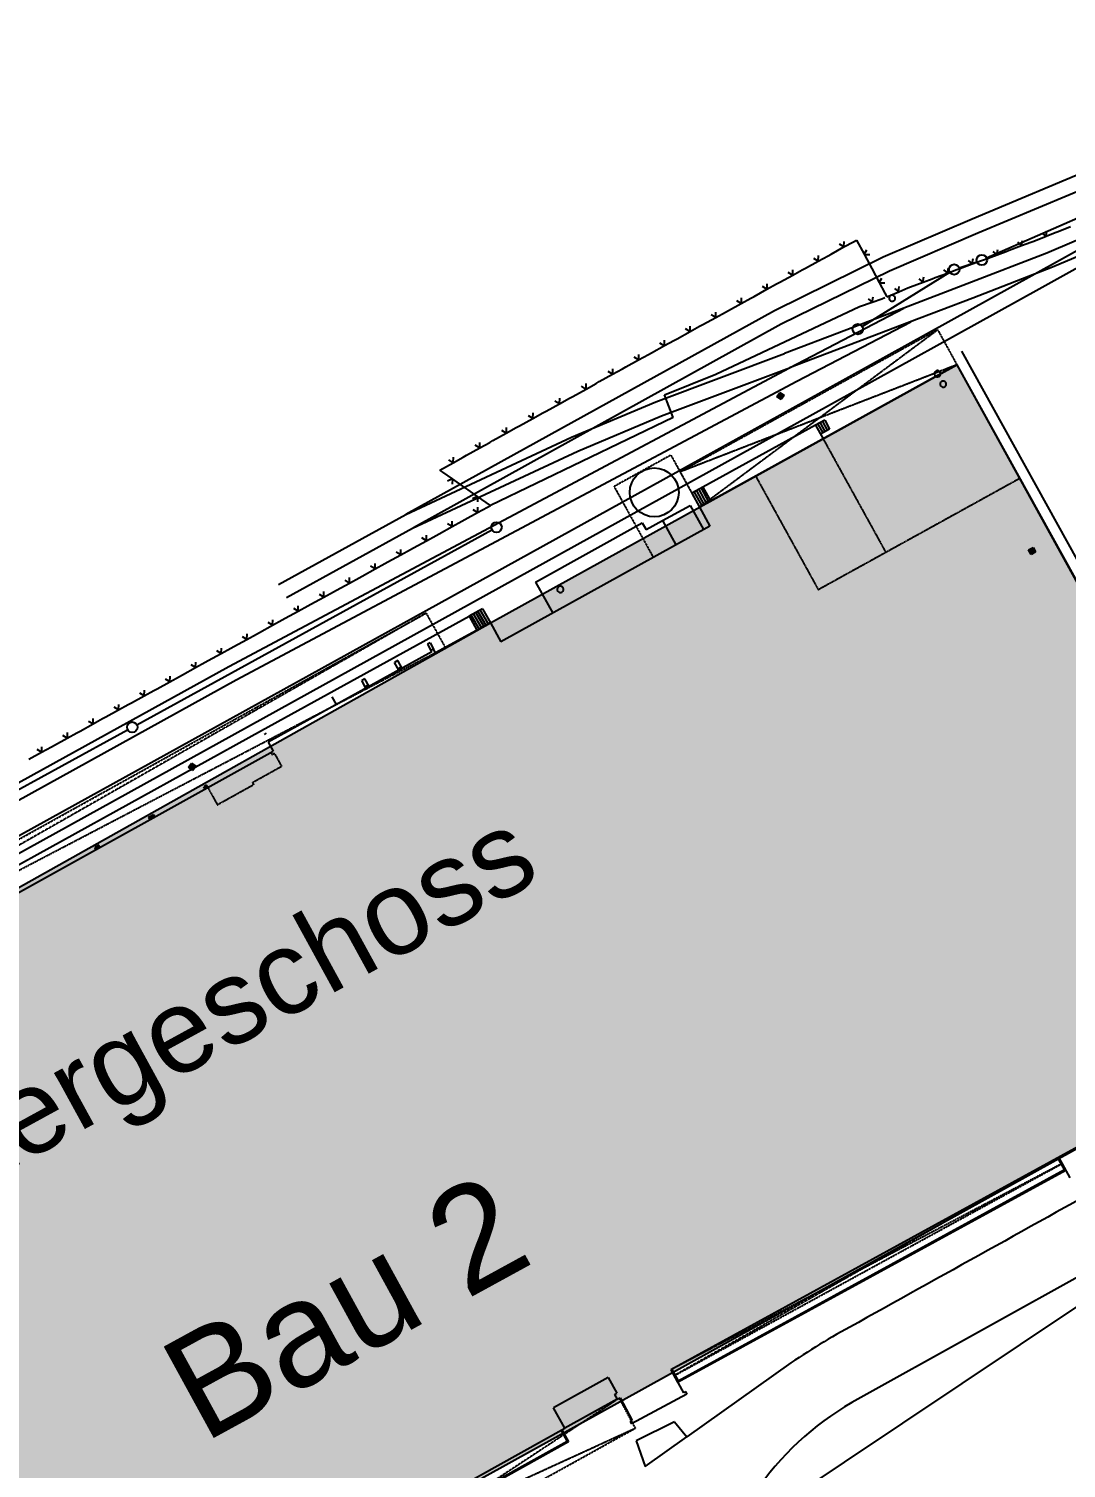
# Model space of a CAD drawing. Header units: millimetres. Extents: x 10546 to 220412, y -33380 to 110888.
# Drawn here: x 141692 to 151647, y -9507 to 4308 of the extents above; entities that cross this region are included whole.
import ezdxf

# ---------------------------------------------------------------- set-up
doc = ezdxf.new("R2010")
doc.units = ezdxf.units.MM
doc.linetypes.add('DASHED', pattern=[0.75, 0.5, -0.25])
doc.linetypes.add('HIDDEN', pattern=[0.375, 0.25, -0.125])
doc.layers.add('41', color=7, linetype='Continuous')
doc.layers.add('Lageplan', color=7, linetype='Continuous')
doc.layers.add('A0_Grundriß_Versorgungskanal', color=253, linetype='Continuous', lineweight=20)
doc.styles.add('ARIAL', font='arial.ttf')

# ---------------------------------------------------------------- blocks, each defined once
blk = doc.blocks.new('Lageplan 1.UG')
at = {"layer": 'Lageplan'}
blk.add_hatch(color=1, dxfattribs=at).paths.add_polyline_path([(-23321, -12378), (-26262, -7020), (-26030, -6893), (-26487, -6064), (-13755, 1083), (-9279, 3558), (-5834, -2697)])
at = {"layer": '41'}
blk.add_line((-9234, 3690), (-7647, 818), dxfattribs=at)
at = {"layer": 'Lageplan'}
for p, q in [((-8995, 4584), (-3976, 6783)), ((-10188, 3927), (-9346, 4446)), ((-9256, 4489), (-9088, 4548)), ((-11591, 3467), (-10213, 4117)), ((-12085, 3271), (-11591, 3467)), ((-9279, 3558), (-11749, 2193)), ((-9279, 3558), (-7409, 174)), ((-12001, 3053), (-12085, 3271)), ((-11008, 3253), (-10979, 3294)), ((-10967, 3224), (-11008, 3253)), ((-10969, 3287), (-10997, 3245)), ((-10987, 3238), (-10958, 3279)), ((-10979, 3294), (-10938, 3265)), ((-10948, 3272), (-10977, 3231)), ((-10938, 3265), (-10967, 3224)), ((-12001, 3053), (-13755, 2208)), ((-11749, 2193), (-11649, 2011)), ((-17149, 104), (-13741, 1975)), ((-11649, 2011), (-13656, 901)), ((-8592, 1782), (-8548, 1806)), ((-8592, 1782), (-8548, 1806)), ((-8592, 1782), (-8548, 1806)), ((-8548, 1806), (-8524, 1762)), ((-8548, 1806), (-8524, 1762)), ((-8548, 1806), (-8524, 1762)), ((-8568, 1738), (-8592, 1782)), ((-8568, 1738), (-8592, 1782)), ((-8568, 1738), (-8592, 1782)), ((-8542, 1795), (-8586, 1771)), ((-8542, 1795), (-8586, 1771)), ((-8542, 1795), (-8586, 1771)), ((-8580, 1760), (-8536, 1784)), ((-8580, 1760), (-8536, 1784)), ((-8580, 1760), (-8536, 1784)), ((-8530, 1773), (-8574, 1749)), ((-8530, 1773), (-8574, 1749)), ((-8530, 1773), (-8574, 1749)), ((-8524, 1762), (-8568, 1738)), ((-8524, 1762), (-8568, 1738)), ((-8524, 1762), (-8568, 1738)), ((-13755, 1083), (-14282, 793)), ((-13755, 1083), (-13656, 901)), ((-14335, 890), (-14360, 876)), ((-14360, 876), (-14326, 815)), ((-14335, 890), (-14301, 828)), ((-14319, 802), (-15889, -62)), ((-14644, 720), (-14676, 702)), ((-14635, 628), (-14676, 702)), ((-14603, 645), (-14644, 720)), ((-14301, 828), (-14326, 815)), ((-14319, 802), (-14326, 815)), ((-14282, 793), (-14301, 828)), ((-14960, 545), (-14991, 528)), ((-14950, 454), (-14991, 528)), ((-14919, 471), (-14960, 545)), ((-15234, 297), (-15275, 371)), ((-21546, -2310), (-17237, 56)), ((-15906, 23), (-15928, 10)), ((-15889, -62), (-15841, -149)), ((-21424, -3250), (-15841, -149)), ((-16653, -305), (-16625, -264)), ((-16614, -272), (-16643, -313)), ((-16625, -264), (-16584, -293)), ((-16612, -334), (-16653, -305)), ((-16633, -320), (-16604, -279)), ((-16594, -286), (-16623, -327)), ((-16584, -293), (-16612, -334)), ((-16479, -477), (-16507, -492)), ((-16496, -513), (-16507, -492)), ((-16468, -498), (-16479, -477)), ((-16988, -760), (-17036, -787)), ((-17025, -807), (-17036, -787)), ((-16977, -781), (-16988, -760)), ((-17514, -1052), (-17553, -1074)), ((-17542, -1094), (-17553, -1074)), ((-17503, -1072), (-17514, -1052)), ((-5830, -2694), (-12023, -6088)), ((-8192, -4245), (-8301, -4048)), ((-6975, -4560), (-10287, -6402)), ((-11069, -7448), (-8110, -5469)), ((-10872, -6022), (-11871, -6730)), ((-12627, -6162), (-13149, -6451)), ((-12627, -6162), (-12543, -6313)), ((-12023, -6088), (-11904, -6308)), ((-12564, -6325), (-12543, -6313)), ((-12564, -6325), (-12539, -6370)), ((-11871, -6320), (-12401, -6607)), ((-11883, -6297), (-11904, -6308)), ((-11883, -6297), (-11871, -6320)), ((-13040, -6649), (-13149, -6451)), ((-12539, -6370), (-12512, -6356)), ((-12512, -6356), (-12394, -6573)), ((-12414, -6584), (-12394, -6573)), ((-12414, -6584), (-12401, -6607)), ((-11989, -6588), (-12357, -6770)), ((-11989, -6588), (-11871, -6730)), ((-15661, -8102), (-13040, -6649)), ((-12269, -7016), (-11871, -6730)), ((-12357, -6770), (-12269, -7016))]:
    blk.add_line(p, q, dxfattribs=at)
at = {"layer": 'Lageplan', "color": 2}
for p, q in [((-7439, 5667), (-9134, 4956)), ((-7383, 5532), (-9077, 4821)), ((-7588, 4985), (-8416, 4630)), ((-9134, 4956), (-9987, 4591)), ((-7527, 4852), (-8361, 4495)), ((-9077, 4821), (-9926, 4458)), ((-7852, 4805), (-8561, 4413)), ((-9987, 4591), (-11031, 4077)), ((-8416, 4630), (-9179, 4336)), ((-7781, 4678), (-8490, 4285)), ((-9926, 4458), (-10964, 3947)), ((-8361, 4495), (-9127, 4199)), ((-8561, 4413), (-10731, 3209)), ((-8490, 4285), (-10661, 3082)), ((-9179, 4336), (-9788, 4102)), ((-9127, 4199), (-9735, 3966)), ((-11031, 4077), (-14567, 2121)), ((-9788, 4102), (-10935, 3666)), ((-10884, 3530), (-9788, 4102)), ((-10964, 3947), (-14494, 1995)), ((-9735, 3966), (-10884, 3530)), ((-10816, 3400), (-9721, 3972)), ((-10816, 3400), (-9721, 3972)), ((-12168, 3203), (-10935, 3666)), ((-16265, 662), (-10884, 3530)), ((-12113, 3068), (-10886, 3529)), ((-16196, 534), (-10816, 3400)), ((-16196, 534), (-10816, 3400)), ((-10731, 3209), (-18734, -1215)), ((-12976, 2863), (-12168, 3203)), ((-10661, 3082), (-18663, -1343)), ((-12918, 2729), (-12113, 3068)), ((-10635, 2978), (-11716, 2383)), ((-10547, 3026), (-10635, 2978)), ((-10635, 2978), (-10563, 2848)), ((-10613, 2990), (-10566, 2906)), ((-10591, 3002), (-10545, 2918)), ((-10501, 2942), (-10588, 2894)), ((-10569, 3014), (-10523, 2930)), ((-10547, 3026), (-10501, 2942)), ((-14567, 2121), (-12976, 2863)), ((-14503, 1989), (-12918, 2729)), ((-11716, 2383), (-11822, 2325)), ((-11778, 2349), (-11706, 2218)), ((-11756, 2361), (-11684, 2230)), ((-11734, 2373), (-11662, 2242)), ((-11716, 2383), (-11643, 2252)), ((-11822, 2325), (-11749, 2193)), ((-11800, 2337), (-11728, 2206)), ((-11643, 2252), (-11749, 2193)), ((-15788, 1450), (-14567, 2121)), ((-15712, 1325), (-14503, 1989)), ((-13323, 1473), (-12298, 2043)), ((-12298, 2043), (-12262, 1977)), ((-12262, 1977), (-12104, 2063)), ((-13323, 1473), (-13158, 1176)), ((-15951, 47), (-13960, 1145)), ((-13832, 1215), (-13960, 1145)), ((-13960, 1145), (-13887, 1011)), ((-13940, 1152), (-13863, 1021)), ((-13918, 1165), (-13842, 1033)), ((-13897, 1177), (-13820, 1046)), ((-13875, 1190), (-13799, 1058)), ((-13853, 1202), (-13777, 1071)), ((-13832, 1215), (-13755, 1083)), ((-13755, 1083), (-13887, 1011)), ((-18379, -504), (-16265, 662)), ((-18308, -632), (-16196, 534)), ((-18308, -632), (-16196, 534)), ((-18692, -1464), (-15951, 47)), ((-8247, -4166), (-8309, -4053)), ((-8234, -4170), (-8301, -4048)), ((-11959, -6206), (-8234, -4170)), ((-11955, -6193), (-8247, -4166)), ((-12023, -6088), (-11959, -6206)), ((-12015, -6083), (-11955, -6193)), ((-12539, -6370), (-13040, -6649)), ((-13078, -6669), (-13019, -6776)), ((-13069, -6665), (-13005, -6780)), ((-13005, -6780), (-16052, -8469)), ((-13019, -6776), (-16048, -8455))]:
    blk.add_line(p, q, dxfattribs=at)
at = {"layer": 'Lageplan', "color": 1}
for p, q in [((-8424, 4792), (-8416, 4843)), ((-8335, 4828), (-8306, 4839)), ((-8306, 4839), (-8189, 4886)), ((-10363, 4689), (-10406, 4715)), ((-10363, 4689), (-10362, 4741)), ((-10363, 4689), (-10270, 4740)), ((-10270, 4740), (-10241, 4756)), ((-10241, 4756), (-10168, 4619)), ((-8777, 4658), (-8658, 4702)), ((-8657, 4702), (-8695, 4734)), ((-8659, 4701), (-8650, 4752)), ((-8658, 4702), (-8569, 4734)), ((-8569, 4734), (-8540, 4745)), ((-8540, 4745), (-8422, 4792)), ((-8422, 4793), (-8461, 4823)), ((-8422, 4792), (-8335, 4828)), ((-10609, 4554), (-10652, 4579)), ((-10609, 4554), (-10608, 4606)), ((-10609, 4554), (-10516, 4605)), ((-10516, 4605), (-10487, 4621)), ((-10487, 4621), (-10363, 4689)), ((-10169, 4621), (-10142, 4663)), ((-10168, 4619), (-10114, 4517)), ((-10167, 4618), (-10115, 4616)), ((-9132, 4526), (-9123, 4577)), ((-9131, 4526), (-9042, 4559)), ((-9042, 4559), (-9013, 4570)), ((-9013, 4570), (-8894, 4614)), ((-8893, 4614), (-8931, 4646)), ((-8895, 4614), (-8887, 4665)), ((-8894, 4614), (-8805, 4647)), ((-8805, 4647), (-8777, 4658)), ((-10856, 4418), (-10898, 4444)), ((-10855, 4418), (-10854, 4470)), ((-10855, 4418), (-10763, 4469)), ((-10763, 4469), (-10733, 4486)), ((-10733, 4486), (-10609, 4554)), ((-10114, 4517), (-10096, 4484)), ((-10096, 4484), (-10024, 4347)), ((-9487, 4395), (-9368, 4439)), ((-9367, 4439), (-9405, 4471)), ((-9369, 4439), (-9360, 4490)), ((-9368, 4439), (-9279, 4472)), ((-9279, 4472), (-9250, 4482)), ((-9250, 4482), (-9131, 4526)), ((-9130, 4527), (-9168, 4559)), ((-11225, 4215), (-11102, 4283)), ((-11102, 4283), (-11144, 4309)), ((-11102, 4283), (-11009, 4334)), ((-11101, 4283), (-11100, 4335)), ((-11009, 4334), (-10979, 4350)), ((-10979, 4350), (-10855, 4418)), ((-10025, 4349), (-9998, 4391)), ((-10024, 4347), (-9970, 4245)), ((-10023, 4346), (-9971, 4344)), ((-9836, 4261), (-9875, 4291)), ((-9838, 4260), (-9832, 4311)), ((-9837, 4260), (-9751, 4296)), ((-9751, 4296), (-9723, 4307)), ((-9723, 4307), (-9604, 4351)), ((-9603, 4352), (-9642, 4383)), ((-9605, 4351), (-9597, 4402)), ((-9604, 4351), (-9515, 4384)), ((-9515, 4384), (-9487, 4395)), ((-11472, 4080), (-11348, 4148)), ((-11348, 4147), (-11390, 4173)), ((-11348, 4148), (-11255, 4199)), ((-11347, 4148), (-11346, 4200)), ((-11255, 4199), (-11225, 4215)), ((-10213, 4117), (-10091, 4160)), ((-10090, 4160), (-10128, 4193)), ((-10092, 4160), (-10082, 4211)), ((-10091, 4160), (-9999, 4192)), ((-9999, 4192), (-9970, 4203)), ((-9970, 4245), (-9952, 4212)), ((-9952, 4212), (-9837, 4260)), ((-11718, 3944), (-11594, 4012)), ((-11594, 4012), (-11637, 4038)), ((-11594, 4012), (-11593, 4064)), ((-11594, 4012), (-11501, 4063)), ((-11501, 4063), (-11472, 4080)), ((-11964, 3809), (-11840, 3877)), ((-11841, 3877), (-11883, 3903)), ((-11840, 3877), (-11839, 3929)), ((-11840, 3877), (-11748, 3928)), ((-11748, 3928), (-11718, 3944)), ((-12210, 3673), (-12086, 3742)), ((-12087, 3741), (-12129, 3767)), ((-12086, 3742), (-12085, 3794)), ((-12086, 3742), (-11994, 3793)), ((-11994, 3793), (-11964, 3809)), ((-12456, 3538), (-12333, 3606)), ((-12333, 3606), (-12375, 3632)), ((-12333, 3606), (-12240, 3657)), ((-12332, 3606), (-12331, 3658)), ((-12240, 3657), (-12210, 3673)), ((-13755, 1083), (-9279, 3558)), ((-12711, 3397), (-12583, 3468)), ((-12584, 3467), (-12626, 3493)), ((-12583, 3468), (-12487, 3521)), ((-12582, 3468), (-12582, 3520)), ((-12487, 3521), (-12456, 3538)), ((-9279, 3558), (-5834, -2697)), ((-12966, 3255), (-12838, 3326)), ((-12839, 3326), (-12881, 3352)), ((-12838, 3326), (-12742, 3380)), ((-12837, 3327), (-12836, 3379)), ((-12742, 3380), (-12711, 3397)), ((-13221, 3114), (-13093, 3185)), ((-13094, 3185), (-13136, 3210)), ((-13093, 3185), (-12997, 3238)), ((-13092, 3185), (-13091, 3237)), ((-12997, 3238), (-12966, 3255)), ((-13476, 2972), (-13348, 3044)), ((-13349, 3043), (-13391, 3069)), ((-13348, 3044), (-13252, 3097)), ((-13347, 3044), (-13346, 3096)), ((-13252, 3097), (-13221, 3114)), ((-13731, 2831), (-13603, 2902)), ((-13604, 2902), (-13646, 2927)), ((-13603, 2902), (-13507, 2955)), ((-13602, 2903), (-13601, 2955)), ((-13507, 2955), (-13476, 2972)), ((-13859, 2760), (-13901, 2786)), ((-13858, 2761), (-13762, 2814)), ((-13857, 2761), (-13856, 2813)), ((-13762, 2814), (-13731, 2831)), ((-14114, 2619), (-14156, 2645)), ((-14113, 2619), (-14017, 2673)), ((-14112, 2620), (-14111, 2672)), ((-14017, 2673), (-13986, 2690)), ((-13986, 2690), (-13858, 2761)), ((-14241, 2548), (-14113, 2619)), ((-14212, 2528), (-14241, 2548)), ((-14121, 2464), (-14212, 2528)), ((-14121, 2464), (-14168, 2442)), ((-14120, 2463), (-14124, 2414)), ((-13998, 2378), (-14121, 2464)), ((-13969, 2358), (-13998, 2378)), ((-13878, 2294), (-13969, 2358)), ((-13878, 2294), (-13926, 2272)), ((-13877, 2293), (-13881, 2244)), ((-13755, 2208), (-13878, 2294)), ((-14031, 2056), (-14001, 2073)), ((-14001, 2073), (-13878, 2141)), ((-13878, 2141), (-13920, 2166)), ((-13878, 2141), (-13785, 2192)), ((-13877, 2141), (-13876, 2193)), ((-13785, 2192), (-13755, 2208)), ((-14277, 1921), (-14248, 1937)), ((-14248, 1937), (-14124, 2005)), ((-14124, 2005), (-14166, 2031)), ((-14124, 2006), (-14122, 2058)), ((-14124, 2005), (-14031, 2056)), ((-14523, 1786), (-14494, 1802)), ((-14494, 1802), (-14370, 1870)), ((-14370, 1870), (-14413, 1896)), ((-14370, 1870), (-14369, 1922)), ((-14370, 1870), (-14277, 1921)), ((-14769, 1650), (-14740, 1667)), ((-14740, 1667), (-14616, 1735)), ((-14616, 1735), (-14659, 1760)), ((-14616, 1735), (-14615, 1787)), ((-14616, 1735), (-14523, 1786)), ((-15016, 1515), (-14986, 1531)), ((-14986, 1531), (-14862, 1599)), ((-14862, 1599), (-14905, 1625)), ((-14862, 1600), (-14861, 1652)), ((-14862, 1599), (-14769, 1650)), ((-15262, 1380), (-15232, 1396)), ((-15232, 1396), (-15108, 1464)), ((-15109, 1464), (-15151, 1490)), ((-15108, 1464), (-15107, 1516)), ((-15108, 1464), (-15016, 1515)), ((-15601, 1193), (-15508, 1244)), ((-15600, 1194), (-15599, 1246)), ((-15508, 1244), (-15478, 1261)), ((-15478, 1261), (-15354, 1329)), ((-15355, 1329), (-15397, 1354)), ((-15354, 1329), (-15353, 1381)), ((-15354, 1329), (-15262, 1380)), ((-15847, 1058), (-15754, 1109)), ((-15846, 1058), (-15845, 1110)), ((-15754, 1109), (-15724, 1125)), ((-15724, 1125), (-15601, 1193)), ((-15601, 1193), (-15643, 1219)), ((-26487, -6064), (-13755, 1083)), ((-16093, 923), (-16091, 975)), ((-16093, 923), (-16000, 974)), ((-16000, 974), (-15970, 990)), ((-15970, 990), (-15847, 1058)), ((-15847, 1058), (-15889, 1084)), ((-16339, 787), (-16337, 839)), ((-16339, 787), (-16246, 838)), ((-16246, 838), (-16217, 855)), ((-16217, 855), (-16093, 923)), ((-16093, 923), (-16135, 948)), ((-16585, 652), (-16584, 704)), ((-16585, 652), (-16492, 703)), ((-16492, 703), (-16463, 719)), ((-16463, 719), (-16339, 787)), ((-16339, 787), (-16381, 813)), ((-16831, 517), (-16830, 569)), ((-16831, 517), (-16738, 568)), ((-16738, 568), (-16709, 584)), ((-16709, 584), (-16585, 652)), ((-16585, 652), (-16628, 678)), ((-17077, 382), (-17076, 434)), ((-17077, 381), (-16985, 432)), ((-16985, 432), (-16955, 449)), ((-16955, 449), (-16831, 517)), ((-16831, 517), (-16874, 542)), ((-17323, 246), (-17322, 298)), ((-17323, 246), (-17231, 297)), ((-17231, 297), (-17201, 313)), ((-17201, 313), (-17077, 381)), ((-17078, 381), (-17120, 407)), ((-17569, 111), (-17568, 163)), ((-17569, 111), (-17477, 162)), ((-17477, 162), (-17447, 178)), ((-17447, 178), (-17323, 246)), ((-17324, 246), (-17366, 272)), ((-17816, -25), (-17858, 1)), ((-17816, -25), (-17723, 26)), ((-17815, -24), (-17814, 28)), ((-17723, 26), (-17693, 43)), ((-17693, 43), (-17569, 111)), ((-17570, 111), (-17612, 136)), ((-18062, -160), (-18104, -134)), ((-18062, -160), (-17969, -109)), ((-18061, -160), (-18060, -108)), ((-17969, -109), (-17939, -93)), ((-17939, -93), (-17816, -25)), ((-18185, -228), (-18062, -160)), ((-5834, -2697), (-23321, -12378))]:
    blk.add_line(p, q, dxfattribs=at)
at = {"layer": 'Lageplan', "linetype": 'DASHED'}
for p, q in [((-9464, 3895), (-11936, 2530)), ((-11749, 2193), (-9464, 3895)), ((-9464, 3895), (-9279, 3558)), ((-9279, 3558), (-11936, 2530)), ((-12024, 2691), (-12569, 2390)), ((-12024, 2691), (-11749, 2193)), ((-11936, 2530), (-11749, 2193)), ((-12569, 2390), (-12193, 1710)), ((-14373, 1175), (-26853, -5942)), ((-22605, -3397), (-14373, 1175)), ((-14373, 1175), (-14189, 845)), ((-27317, -6016), (-14189, 845)), ((-8277, -4112), (-12015, -6083)), ((-8309, -4053), (-11984, -6139)), ((-11984, -6139), (-8277, -4112)), ((-8309, -4053), (-8277, -4112)), ((-11984, -6139), (-12015, -6083)), ((-12518, -6359), (-16056, -8696)), ((-12364, -6647), (-12518, -6359)), ((-16219, -8411), (-12364, -6647)), ((-16056, -8696), (-12364, -6647))]:
    blk.add_line(p, q, dxfattribs=at)
at = {"layer": 'Lageplan', "linetype": 'HIDDEN'}
for p, q in [((-10563, 2848), (-9961, 1757)), ((-11211, 2491), (-10609, 1399)), ((-8676, 2467), (-10609, 1399)), ((-14610, 658), (-14642, 641)), ((-14926, 484), (-14958, 467)), ((-15872, -39), (-15895, -51)), ((-15863, -161), (-15850, -183)), ((-15850, -183), (-15829, -171)), ((-15829, -171), (-15760, -295)), ((-16040, -451), (-15760, -295)), ((-16474, -487), (-16502, -503)), ((-16468, -498), (-16376, -664)), ((-16376, -664), (-16029, -471)), ((-16040, -451), (-16029, -470)), ((-16983, -770), (-17031, -797)), ((-17508, -1062), (-17548, -1084))]:
    blk.add_line(p, q, dxfattribs=at)
at = {"layer": 'Lageplan', "color": 3}
for p, q in [((-12104, 2063), (-11840, 2208)), ((-11840, 2208), (-11712, 1976)), ((-12104, 2063), (-11975, 1831))]:
    blk.add_line(p, q, dxfattribs=at)
at = {"layer": 'Lageplan', "color": 1}
for centre in [(-9040, 4564), (-9304, 4473), (-10230, 3900), (-13697, 1999), (-17193, 80)]:
    blk.add_circle(centre, 50, dxfattribs=at)
at = {"layer": 'Lageplan'}
blk.add_circle((-12183, 2334), 235, dxfattribs=at)
for centre, radius, start, end in [((3751125, -6768499), 7738483, 119.0594056, 119.0817972), ((-7120, -11529), 6664, 117.7648, 124.264), ((-8882, -8844), 2817, 119.9248, 145.9865)]:
    blk.add_arc(centre, radius, start, end, dxfattribs=at)
at = {"layer": 'Lageplan', "color": 5}
for centre, major_axis, start_param, end_param in [((-9900, 4197), (21.2, 21.2), 1.745194, 3.31599), ((-9900, 4197), (-21.2, 21.2), -1.396399, 0.174397), ((-9900, 4197), (21.2, 21.2), 3.31599, 4.886786), ((-9900, 4197), (21.2, 21.2), 4.886786, 6.457583), ((-9466, 3473), (21.2, 21.2), 1.745194, 3.31599), ((-9466, 3473), (-21.2, 21.2), -1.396399, 0.174397), ((-9466, 3473), (21.2, 21.2), 3.31599, 4.886786), ((-9466, 3473), (21.2, 21.2), 4.886786, 6.457583), ((-9411, 3373), (21.2, 21.2), 1.745194, 3.31599), ((-9411, 3373), (-21.2, 21.2), -1.396399, 0.174397), ((-9411, 3373), (21.2, 21.2), 3.31599, 4.886786), ((-9411, 3373), (21.2, 21.2), 4.886786, 6.457583), ((-13085, 1403), (21.2, 21.2), 1.745194, 3.31599), ((-13085, 1403), (-21.2, 21.2), -1.396399, 0.174397), ((-13085, 1403), (21.2, 21.2), 3.31599, 4.886786), ((-13085, 1403), (21.2, 21.2), 4.886786, 6.457583)]:
    blk.add_ellipse(centre, major_axis=major_axis, ratio=1, start_param=start_param, end_param=end_param, dxfattribs=at)
at = {"layer": 'Lageplan', "style": 'ARIAL'}
for s, height, p in [('1.Untergeschoss', 800, (-20603, -5395)), ('Bau 2', 1000, (-16511, -6797))]:
    blk.add_text(s, height=height, rotation=28.7, dxfattribs=at).set_placement(p)

msp = doc.modelspace()

# ---------------------------------------------------------------- block references
at = {"layer": 'A0_Grundriß_Versorgungskanal'}
msp.add_blockref('Lageplan 1.UG', (159877, -2475), dxfattribs=at)

doc.saveas('drawing.dxf')
